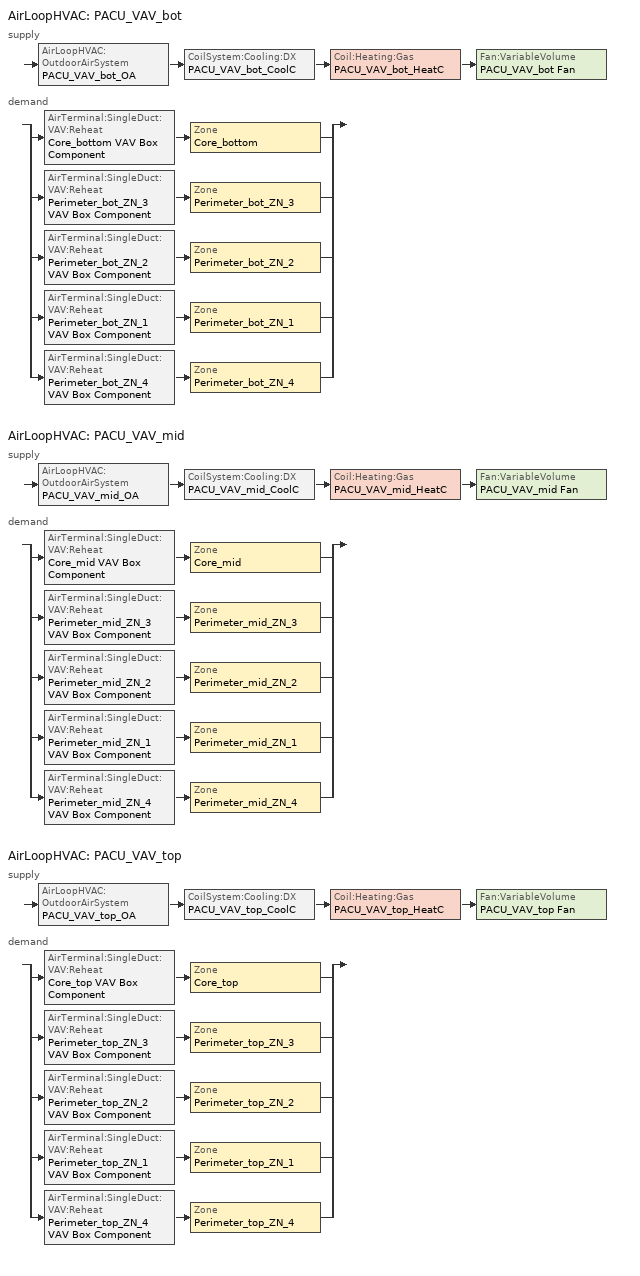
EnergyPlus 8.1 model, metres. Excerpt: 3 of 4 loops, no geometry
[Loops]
AirLoopHVAC 'PACU_VAV_bot'
 supply: AirLoopHVAC:OutdoorAirSystem 'PACU_VAV_bot_OA' > CoilSystem:Cooling:DX 'PACU_VAV_bot_CoolC' > Coil:Heating:Gas 'PACU_VAV_bot_HeatC' > Fan:VariableVolume 'PACU_VAV_bot Fan'
 demand: split
  | AirTerminal:SingleDuct:VAV:Reheat 'Core_bottom VAV Box Component' > Zone 'Core_bottom'
  | AirTerminal:SingleDuct:VAV:Reheat 'Perimeter_bot_ZN_3 VAV Box Component' > Zone 'Perimeter_bot_ZN_3'
  | AirTerminal:SingleDuct:VAV:Reheat 'Perimeter_bot_ZN_2 VAV Box Component' > Zone 'Perimeter_bot_ZN_2'
  | AirTerminal:SingleDuct:VAV:Reheat 'Perimeter_bot_ZN_1 VAV Box Component' > Zone 'Perimeter_bot_ZN_1'
  | AirTerminal:SingleDuct:VAV:Reheat 'Perimeter_bot_ZN_4 VAV Box Component' > Zone 'Perimeter_bot_ZN_4'
AirLoopHVAC 'PACU_VAV_mid'
 supply: AirLoopHVAC:OutdoorAirSystem 'PACU_VAV_mid_OA' > CoilSystem:Cooling:DX 'PACU_VAV_mid_CoolC' > Coil:Heating:Gas 'PACU_VAV_mid_HeatC' > Fan:VariableVolume 'PACU_VAV_mid Fan'
 demand: split
  | AirTerminal:SingleDuct:VAV:Reheat 'Core_mid VAV Box Component' > Zone 'Core_mid'
  | AirTerminal:SingleDuct:VAV:Reheat 'Perimeter_mid_ZN_3 VAV Box Component' > Zone 'Perimeter_mid_ZN_3'
  | AirTerminal:SingleDuct:VAV:Reheat 'Perimeter_mid_ZN_2 VAV Box Component' > Zone 'Perimeter_mid_ZN_2'
  | AirTerminal:SingleDuct:VAV:Reheat 'Perimeter_mid_ZN_1 VAV Box Component' > Zone 'Perimeter_mid_ZN_1'
  | AirTerminal:SingleDuct:VAV:Reheat 'Perimeter_mid_ZN_4 VAV Box Component' > Zone 'Perimeter_mid_ZN_4'
AirLoopHVAC 'PACU_VAV_top'
 supply: AirLoopHVAC:OutdoorAirSystem 'PACU_VAV_top_OA' > CoilSystem:Cooling:DX 'PACU_VAV_top_CoolC' > Coil:Heating:Gas 'PACU_VAV_top_HeatC' > Fan:VariableVolume 'PACU_VAV_top Fan'
 demand: split
  | AirTerminal:SingleDuct:VAV:Reheat 'Core_top VAV Box Component' > Zone 'Core_top'
  | AirTerminal:SingleDuct:VAV:Reheat 'Perimeter_top_ZN_3 VAV Box Component' > Zone 'Perimeter_top_ZN_3'
  | AirTerminal:SingleDuct:VAV:Reheat 'Perimeter_top_ZN_2 VAV Box Component' > Zone 'Perimeter_top_ZN_2'
  | AirTerminal:SingleDuct:VAV:Reheat 'Perimeter_top_ZN_1 VAV Box Component' > Zone 'Perimeter_top_ZN_1'
  | AirTerminal:SingleDuct:VAV:Reheat 'Perimeter_top_ZN_4 VAV Box Component' > Zone 'Perimeter_top_ZN_4'
[DesignSpecification:OutdoorAir] Outdoor Air Flow per Zone {m3/s}=0
Name | Outdoor Air Method | Outdoor Air Flow per Zone Floor Area {m3/s-m2} | Outdoor Air Flow per Person {m3/s-person}
SZ DSOA Core_bottom; SZ DSOA Core_mid; SZ DSOA Core_top; SZ DSOA Perimeter_top_ZN_3; SZ DSOA Perimeter_top_ZN_2; SZ DSOA Perimeter_top_ZN_1; SZ DSOA Perimeter_top_ZN_4; SZ DSOA Perimeter_bot_ZN_3; SZ DSOA Perimeter_bot_ZN_2; SZ DSOA Perimeter_bot_ZN_1; SZ DSOA Perimeter_bot_ZN_4; SZ DSOA Perimeter_mid_ZN_3; SZ DSOA Perimeter_mid_ZN_2; SZ DSOA Perimeter_mid_ZN_1; SZ DSOA Perimeter_mid_ZN_4 | Flow/Area | 0.000431773
Zone Ventilation DCV | Sum | 0.00031 | 0.00236
[Sizing:Zone] Zone Cooling Design Supply Air Temperature Input Method=SupplyAirTemperature; Zone Cooling Design Supply Air Temperature {C}=12.8; Zone Heating Design Supply Air Temperature Input Method=SupplyAirTemperature; Zone Heating Design Supply Air Temperature {C}=40; Zone Cooling Design Supply Air Humidity Ratio {kgWater/kgDryAir}=0.0085; Zone Heating Design Supply Air Humidity Ratio {kgWater/kgDryAir}=0.008; Zone Heating Sizing Factor=0; Zone Cooling Sizing Factor=0; Cooling Design Air Flow Method=DesignDay; Cooling Design Air Flow Rate {m3/s}=0; Cooling Minimum Air Flow {m3/s}=0; Cooling Minimum Air Flow Fraction=0; Heating Design Air Flow Method=DesignDay; Heating Design Air Flow Rate {m3/s}=0
Name | Design Specification Outdoor Air Object
Core_bottom | SZ DSOA Core_bottom
Core_mid | SZ DSOA Core_mid
Core_top | SZ DSOA Core_top
Perimeter_top_ZN_3 | SZ DSOA Perimeter_top_ZN_3
Perimeter_top_ZN_2 | SZ DSOA Perimeter_top_ZN_2
Perimeter_top_ZN_1 | SZ DSOA Perimeter_top_ZN_1
Perimeter_top_ZN_4 | SZ DSOA Perimeter_top_ZN_4
Perimeter_bot_ZN_3 | SZ DSOA Perimeter_bot_ZN_3
Perimeter_bot_ZN_2 | SZ DSOA Perimeter_bot_ZN_2
Perimeter_bot_ZN_1 | SZ DSOA Perimeter_bot_ZN_1
Perimeter_bot_ZN_4 | SZ DSOA Perimeter_bot_ZN_4
Perimeter_mid_ZN_3 | SZ DSOA Perimeter_mid_ZN_3
Perimeter_mid_ZN_2 | SZ DSOA Perimeter_mid_ZN_2
Perimeter_mid_ZN_1 | SZ DSOA Perimeter_mid_ZN_1
Perimeter_mid_ZN_4 | SZ DSOA Perimeter_mid_ZN_4
[Sizing:System] Type of Load to Size On=Sensible; Design Outdoor Air Flow Rate {m3/s}=Autosize; Minimum System Air Flow Ratio=0.3; Preheat Design Temperature {C}=7; Preheat Design Humidity Ratio {kgWater/kgDryAir}=0.008; Precool Design Temperature {C}=12.8; Precool Design Humidity Ratio {kgWater/kgDryAir}=0.008; Central Cooling Design Supply Air Temperature {C}=12.8; Central Heating Design Supply Air Temperature {C}=12.8; Sizing Option=Coincident; 100% Outdoor Air in Cooling=No; 100% Outdoor Air in Heating=No; Central Cooling Design Supply Air Humidity Ratio {kgWater/kgDryAir}=0.0085; Central Heating Design Supply Air Humidity Ratio {kgWater/kgDryAir}=0.008; Cooling Design Air Flow Method=DesignDay; Cooling Design Air Flow Rate {m3/s}=0; Heating Design Air Flow Method=DesignDay; Heating Design Air Flow Rate {m3/s}=0; System Outdoor Air Method=ZoneSum
PACU_VAV_bot; PACU_VAV_mid; PACU_VAV_top
[ZoneControl:Thermostat] Control Type Schedule=Dual Zone Control Type Sched
Name | Zone or ZoneList | Control 1
Core_bottom Thermostat | Core_bottom | Core_bottom DualSPSched
Core_mid Thermostat | Core_mid | Core_mid DualSPSched
Core_top Thermostat | Core_top | Core_top DualSPSched
Perimeter_top_ZN_3 Thermostat | Perimeter_top_ZN_3 | Perimeter_top_ZN_3 DualSPSched
Perimeter_top_ZN_2 Thermostat | Perimeter_top_ZN_2 | Perimeter_top_ZN_2 DualSPSched
Perimeter_top_ZN_1 Thermostat | Perimeter_top_ZN_1 | Perimeter_top_ZN_1 DualSPSched
Perimeter_top_ZN_4 Thermostat | Perimeter_top_ZN_4 | Perimeter_top_ZN_4 DualSPSched
Perimeter_bot_ZN_3 Thermostat | Perimeter_bot_ZN_3 | Perimeter_bot_ZN_3 DualSPSched
Perimeter_bot_ZN_2 Thermostat | Perimeter_bot_ZN_2 | Perimeter_bot_ZN_2 DualSPSched
Perimeter_bot_ZN_1 Thermostat | Perimeter_bot_ZN_1 | Perimeter_bot_ZN_1 DualSPSched
Perimeter_bot_ZN_4 Thermostat | Perimeter_bot_ZN_4 | Perimeter_bot_ZN_4 DualSPSched
Perimeter_mid_ZN_3 Thermostat | Perimeter_mid_ZN_3 | Perimeter_mid_ZN_3 DualSPSched
Perimeter_mid_ZN_2 Thermostat | Perimeter_mid_ZN_2 | Perimeter_mid_ZN_2 DualSPSched
Perimeter_mid_ZN_1 Thermostat | Perimeter_mid_ZN_1 | Perimeter_mid_ZN_1 DualSPSched
Perimeter_mid_ZN_4 Thermostat | Perimeter_mid_ZN_4 | Perimeter_mid_ZN_4 DualSPSched
[ThermostatSetpoint:DualSetpoint] Heating Setpoint Temperature Schedule=HtgSetP_Sch; Cooling Setpoint Temperature Schedule=ClgSetP_Sch
Core_bottom DualSPSched; Core_mid DualSPSched; Core_top DualSPSched; Perimeter_top_ZN_3 DualSPSched; Perimeter_top_ZN_2 DualSPSched; Perimeter_top_ZN_1 DualSPSched; Perimeter_top_ZN_4 DualSPSched; Perimeter_bot_ZN_3 DualSPSched; Perimeter_bot_ZN_2 DualSPSched; Perimeter_bot_ZN_1 DualSPSched; Perimeter_bot_ZN_4 DualSPSched; Perimeter_mid_ZN_3 DualSPSched; Perimeter_mid_ZN_2 DualSPSched; Perimeter_mid_ZN_1 DualSPSched; Perimeter_mid_ZN_4 DualSPSched
[AirTerminal:SingleDuct:VAV:Reheat] Availability Schedule=ALWAYS_ON; Zone Minimum Air Flow Input Method=Constant; Constant Minimum Air Flow Fraction=0.4; Maximum Hot Water or Steam Flow Rate {m3/s}=AUTOSIZE; Minimum Hot Water or Steam Flow Rate {m3/s}=0; Convergence Tolerance=0.001; Damper Heating Action=Normal
Name | Maximum Air Flow Rate {m3/s} | Reheat Coil
Core_bottom VAV Box Component | 3.12209 | Core_bottom VAV Box Reheat Coil
Core_mid VAV Box Component | 4.52598 | Core_mid VAV Box Reheat Coil
Core_top VAV Box Component | 5.11378 | Core_top VAV Box Reheat Coil
Perimeter_top_ZN_3 VAV Box Component | 1.51702 | Perimeter_top_ZN_3 VAV Box Reheat Coil
Perimeter_top_ZN_1 VAV Box Component | 1.63308 | Perimeter_top_ZN_1 VAV Box Reheat Coil
Perimeter_bot_ZN_3 VAV Box Component | 0.96375 | Perimeter_bot_ZN_3 VAV Box Reheat Coil
Perimeter_bot_ZN_2 VAV Box Component | 1.26493 | Perimeter_bot_ZN_2 VAV Box Reheat Coil
Perimeter_bot_ZN_1 VAV Box Component | 1.00448 | Perimeter_bot_ZN_1 VAV Box Reheat Coil
Perimeter_bot_ZN_4 VAV Box Component | 1.12502 | Perimeter_bot_ZN_4 VAV Box Reheat Coil
Perimeter_mid_ZN_3 VAV Box Component | 1.26584 | Perimeter_mid_ZN_3 VAV Box Reheat Coil
Perimeter_mid_ZN_1 VAV Box Component | 1.3647 | Perimeter_mid_ZN_1 VAV Box Reheat Coil
Perimeter_top_ZN_2 VAV Box Component | 1.52392 | Perimeter_top_ZN_2 VAV Box Reheat Coil
Perimeter_top_ZN_4 VAV Box Component | 1.70906 | Perimeter_top_ZN_4 VAV Box Reheat Coil
Perimeter_mid_ZN_2 VAV Box Component | 1.53146 | Perimeter_mid_ZN_2 VAV Box Reheat Coil
Perimeter_mid_ZN_4 VAV Box Component | 1.53792 | Perimeter_mid_ZN_4 VAV Box Reheat Coil
[Fan:ZoneExhaust] Availability Schedule=ExFanOperationSchd; Fan Total Efficiency=0.45; Pressure Rise {Pa}=187.5; Maximum Flow Rate {m3/s}=0.5
Core_bottom Exhaust Fan; Core_mid Exhaust Fan; Core_top Exhaust Fan
[Zone equipment]
Core_bottom: Core_bottom Exhaust Fan, Core_bottom VAV Box Component
Core_mid: Core_mid Exhaust Fan, Core_mid VAV Box Component
Core_top: Core_top Exhaust Fan, Core_top VAV Box Component
Perimeter_top_ZN_3: Perimeter_top_ZN_3 VAV Box Component
Perimeter_top_ZN_2: Perimeter_top_ZN_2 VAV Box Component
Perimeter_top_ZN_1: Perimeter_top_ZN_1 VAV Box Component
Perimeter_top_ZN_4: Perimeter_top_ZN_4 VAV Box Component
Perimeter_bot_ZN_3: Perimeter_bot_ZN_3 VAV Box Component
Perimeter_bot_ZN_2: Perimeter_bot_ZN_2 VAV Box Component
Perimeter_bot_ZN_1: Perimeter_bot_ZN_1 VAV Box Component
Perimeter_bot_ZN_4: Perimeter_bot_ZN_4 VAV Box Component
Perimeter_mid_ZN_3: Perimeter_mid_ZN_3 VAV Box Component
Perimeter_mid_ZN_2: Perimeter_mid_ZN_2 VAV Box Component
Perimeter_mid_ZN_1: Perimeter_mid_ZN_1 VAV Box Component
Perimeter_mid_ZN_4: Perimeter_mid_ZN_4 VAV Box Component
[Fan:VariableVolume] Availability Schedule=HVACOperationSchd; Fan Total Efficiency=0.42; Pressure Rise {Pa}=1120.5; Fan Power Minimum Flow Rate Input Method=Fraction; Fan Power Minimum Flow Fraction=0.25; Motor Efficiency=0.64; Motor In Airstream Fraction=0.25; Fan Power Coefficient 1=0.0704289; Fan Power Coefficient 2=0.38533; Fan Power Coefficient 3=-0.460864; Fan Power Coefficient 4=1.0092; Fan Power Coefficient 5=0
Name | Maximum Flow Rate {m3/s}
PACU_VAV_bot Fan | 6.3553
PACU_VAV_mid Fan | 8.85428
PACU_VAV_top Fan | 10.81029
[Coil:Cooling:DX:TwoSpeed] Availability Schedule=ALWAYS_ON; High Speed Rated Sensible Heat Ratio=AUTOSIZE; High Speed Gross Rated Cooling COP {W/W}=2.61; Total Cooling Capacity Function of Temperature Curve=FURNACE_PACU_VAV_CoolCCarrier48TM014_12tons_CapFT; Total Cooling Capacity Function of Flow Fraction Curve=FURNACE_PACU_VAV_CoolCCarrier48TM014_12tons_FFF; Energy Input Ratio Function of Temperature Curve=FURNACE_PACU_VAV_CoolCCarrier48TM014_12tons_EIRFT; Energy Input Ratio Function of Flow Fraction Curve=FURNACE_PACU_VAV_CoolCCarrier48TM014_12tons_EIRFFF; Part Load Fraction Correlation Curve=FURNACE_PACU_VAV_CoolCIEA_HVAC_BESTEST_9ton-PLR; Low Speed Gross Rated Sensible Heat Ratio=0.69; Low Speed Gross Rated Cooling COP {W/W}=2.1; Low Speed Total Cooling Capacity Function of Temperature Curve=FURNACE_PACU_VAV_CoolCCarrier48TM014_12tons_CapFT; Low Speed Energy Input Ratio Function of Temperature Curve=FURNACE_PACU_VAV_CoolCCarrier48TM014_12tons_EIRFT
Name | High Speed Gross Rated Total Cooling Capacity {W} | High Speed Rated Air Flow Rate {m3/s} | Low Speed Gross Rated Total Cooling Capacity {W} | Low Speed Rated Air Flow Rate {m3/s}
PACU_VAV_bot_CoolC DXCoil | 84162.2 | 6.3553 | 28051.3 | 2.11822
PACU_VAV_mid_CoolC DXCoil | 117256 | 8.85428 | 39081.4 | 2.95113
PACU_VAV_top_CoolC DXCoil | 143159 | 10.81029 | 47714.9 | 3.60307
[Coil:Heating:Electric] Availability Schedule=ALWAYS_ON; Efficiency=1
Name | Nominal Capacity {W}
Core_bottom VAV Box Reheat Coil | 34175
Core_mid VAV Box Reheat Coil | 49542.3
Core_top VAV Box Reheat Coil | 55976.4
Perimeter_top_ZN_3 VAV Box Reheat Coil | 27038.2
Perimeter_top_ZN_2 VAV Box Reheat Coil | 18023.2
Perimeter_top_ZN_1 VAV Box Reheat Coil | 27558
Perimeter_top_ZN_4 VAV Box Reheat Coil | 18707.7
Perimeter_bot_ZN_3 VAV Box Reheat Coil | 18498.5
Perimeter_bot_ZN_2 VAV Box Reheat Coil | 13846.2
Perimeter_bot_ZN_1 VAV Box Reheat Coil | 19148.1
Perimeter_bot_ZN_4 VAV Box Reheat Coil | 12419.6
Perimeter_mid_ZN_3 VAV Box Reheat Coil | 20703.6
Perimeter_mid_ZN_2 VAV Box Reheat Coil | 16763.7
Perimeter_mid_ZN_1 VAV Box Reheat Coil | 21266.3
Perimeter_mid_ZN_4 VAV Box Reheat Coil | 16834.4
[Coil:Heating:Gas] Availability Schedule=ALWAYS_ON; Gas Burner Efficiency=0.8; Parasitic Electric Load {W}=0; Part Load Fraction Correlation Curve=Gas Furnace PLF-FPLR; Parasitic Gas Load {W}=0
Name | Nominal Capacity {W}
PACU_VAV_bot_HeatC | 12785.6
PACU_VAV_mid_HeatC | 7692.52
PACU_VAV_top_HeatC | 5142.09
[CoilSystem:Cooling:DX] Availability Schedule=ALWAYS_ON
Name | Cooling Coil
PACU_VAV_bot_CoolC | PACU_VAV_bot_CoolC DXCoil
PACU_VAV_mid_CoolC | PACU_VAV_mid_CoolC DXCoil
PACU_VAV_top_CoolC | PACU_VAV_top_CoolC DXCoil
[Controller:OutdoorAir] Minimum Outdoor Air Flow Rate {m3/s}=0; Maximum Outdoor Air Flow Rate {m3/s}=AUTOSIZE; Economizer Control Type=DifferentialDryBulb; Economizer Control Action Type=ModulateFlow; Lockout Type=NoLockout; Minimum Limit Type=FixedMinimum; Minimum Outdoor Air Schedule=MinOA_Sched; Minimum Fraction of Outdoor Air Schedule=MinOAFracSch_DCV; Maximum Fraction of Outdoor Air Schedule=MaxOAFracSch_Base; Heat Recovery Bypass Control Type=BypassWhenOAFlowGreaterThanMinimum
Name | Mechanical Ventilation Controller
PACU_VAV_bot_OA_Controller | VAV_bot DCV
PACU_VAV_mid_OA_Controller | VAV_mid DCV
PACU_VAV_top_OA_Controller | VAV_top DCV
[Controller:MechanicalVentilation]
VAV_bot DCV: DCV_Sched, Yes, ZoneSum, Perimeter_bot_ZN_1, Zone Ventilation DCV, DCV ZADE, Perimeter_bot_ZN_2, Zone Ventilation DCV, DCV ZADE, Perimeter_bot_ZN_3, Zone Ventilation DCV, DCV ZADE, Perimeter_bot_ZN_4, Zone Ventilation DCV, DCV ZADE, Core_bottom, Zone Ventilation DCV, DCV ZADE
VAV_mid DCV: DCV_Sched, Yes, ZoneSum, Perimeter_mid_ZN_1, Zone Ventilation DCV, DCV ZADE, Perimeter_mid_ZN_2, Zone Ventilation DCV, DCV ZADE, Perimeter_mid_ZN_3, Zone Ventilation DCV, DCV ZADE, Perimeter_mid_ZN_4, Zone Ventilation DCV, DCV ZADE, Core_mid, Zone Ventilation DCV, DCV ZADE
VAV_top DCV: DCV_Sched, Yes, ZoneSum, Perimeter_top_ZN_1, Zone Ventilation DCV, DCV ZADE, Perimeter_top_ZN_2, Zone Ventilation DCV, DCV ZADE, Perimeter_top_ZN_3, Zone Ventilation DCV, DCV ZADE, Perimeter_top_ZN_4, Zone Ventilation DCV, DCV ZADE, Core_top, Zone Ventilation DCV, DCV ZADE
[DesignSpecification:ZoneAirDistribution]
DCV ZADE: Zone Air Distribution Effectiveness in Cooling Mode=1; Zone Air Distribution Effectiveness in Heating Mode=0.8
[AirLoopHVAC] Design Supply Air Flow Rate {m3/s}=AUTOSIZE
PACU_VAV_bot; PACU_VAV_mid; PACU_VAV_top
[AirLoopHVAC:ReturnPlenum]
Name | Zone
FirstFloor_Return_Plenum | FirstFloor_Plenum
MidFloor_Return_Plenum | MidFloor_Plenum
TopFloor_Return_Plenum | TopFloor_Plenum
[AvailabilityManager:NightCycle] Applicability Schedule=ALWAYS_ON; Fan Schedule=HVACOperationSchd; Control Type=CycleOnAny; Thermostat Tolerance {deltaC}=1; Cycling Run Time {s}=1800
PACU_VAV_bot Availability Manager; PACU_VAV_mid Availability Manager; PACU_VAV_top Availability Manager
[SetpointManager:Scheduled] Control Variable=Temperature; Schedule=VAV-Supply-Air-Temp-Sch
Name | Setpoint Node or NodeList
PACU_VAV_bot SAT setpoint | PACU_VAV_bot Supply Equipment Outlet Node
PACU_VAV_mid SAT setpoint | PACU_VAV_mid Supply Equipment Outlet Node
PACU_VAV_top SAT setpoint | PACU_VAV_top Supply Equipment Outlet Node
[SetpointManager:MixedAir] Control Variable=Temperature
Name | Setpoint Node or NodeList
PACU_VAV_bot_CoolC SAT Manager | PACU_VAV_bot_CoolC-PACU_VAV_bot_HeatCNode
PACU_VAV_bot_HeatC MixedAir Manager | PACU_VAV_bot_HeatC-PACU_VAV_bot FanNode
PACU_VAV_bot_OAMixed Air Temp Manager | PACU_VAV_bot_OA-PACU_VAV_bot_CoolCNode
PACU_VAV_mid_CoolC SAT Manager | PACU_VAV_mid_CoolC-PACU_VAV_mid_HeatCNode
PACU_VAV_mid_HeatC MixedAir Manager | PACU_VAV_mid_HeatC-PACU_VAV_mid FanNode
PACU_VAV_mid_OAMixed Air Temp Manager | PACU_VAV_mid_OA-PACU_VAV_mid_CoolCNode
PACU_VAV_top_CoolC SAT Manager | PACU_VAV_top_CoolC-PACU_VAV_top_HeatCNode
PACU_VAV_top_HeatC MixedAir Manager | PACU_VAV_top_HeatC-PACU_VAV_top FanNode
PACU_VAV_top_OAMixed Air Temp Manager | PACU_VAV_top_OA-PACU_VAV_top_CoolCNode
[FaultModel:TemperatureSensorOffset:OutdoorAir] Availability Schedule=ALWAYS_ON; Temperature Sensor Offset {deltaC}=3
Name | Controller Object
VAV_bot OA Sensor Bias | PACU_VAV_bot_OA_Controller
VAV_mid OA Sensor Bias | PACU_VAV_mid_OA_Controller
VAV_top OA Sensor Bias | PACU_VAV_top_OA_Controller
[FaultModel:TemperatureSensorOffset:ReturnAir] Availability Schedule=ALWAYS_ON; Temperature Sensor Offset {deltaC}=-3
Name | Controller Object
VAV_bot RA Sensor Bias | PACU_VAV_bot_OA_Controller
VAV_mid RA Sensor Bias | PACU_VAV_mid_OA_Controller
VAV_top RA Sensor Bias | PACU_VAV_top_OA_Controller
[EnergyManagementSystem:Sensor]
Name | Output:Variable or Output:Meter Index Key | Output:Variable or Output:Meter
CPP_Event_Sensor | DR_Event | Schedule Value
Demand | * | Electricity:Facility
[Schedule:Compact]
ALWAYS_ON; MinOA_Sched: Through: 12/31, For: AllDays, Until: 24:00, 1
HVACOperationSchd: Through: 12/31, For: Weekdays SummerDesignDay WinterDesignDay, Until: 05:00, 0, Until: 22:00, 1, Until: 24:00, 0, For: Saturday, Until: 05:00, 0, Until: 18:00, 1, Until: 24:00, 0, For: Sunday Holidays AllOtherDays, Until: 24:00, 0
ExFanOperationSchd: Through: 12/31, For: Weekdays SummerDesignDay WinterDesignDay, Until: 05:00, 1, Until: 22:00, 1, Until: 24:00, 1, For: Saturday, Until: 05:00, 1, Until: 18:00, 1, Until: 24:00, 1, For: Sunday Holidays AllOtherDays, Until: 24:00, 1
HTGSETP_SCH: Through: 12/31, For: Weekdays, Until: 05:00, 18.3, Until: 06:00, 19.3, Until: 07:00, 20.3, Until: 22:00, 21.7, Until: 24:00, 18.3, For: SummerDesignDay, Until: 24:00, 18.3, For: WinterDesignDay, Until: 05:00, 18.3, Until: 06:00, 19.3, Until: 07:00, 20.3, Until: 22:00, 21.7, Until: 24:00, 18.3, For: Saturday, Until: 05:00, 18.3, Until: 06:00, 19.3, Until:  07:00, 20.3, Until: 18:00, 21.7, Until: 24:00, 18.3, For: Sunday Holidays AllOtherDays, Until: 24:00, 18.3
CLGSETP_SCH: Through: 12/31, For: Weekdays, Until: 05:00, 26.7, Until: 06:00, 25.2, Until: 07:00, 23.9, Until: 22:00, 22.8, Until: 24:00, 26.7, For: Saturday, Until: 05:00, 26.7, Until: 06:00, 25.2, Until: 07:00, 23.9, Until: 18:00, 22.8, Until: 24:00, 26.7, For: SummerDesignDay, Until: 05:00, 26.7, Until: 06:00, 25.2, Until: 07:00, 23.9, Until: 22:00, 22.8, Until: 24:00, 26.7, For: WinterDesignDay, Until: 24:00, 26.7, For: Sunday Holidays AllOtherDays, Until: 24:00, 26.7
MinOAFracSch_DCV: Through: 12/31, For: Weekdays, Until: 05:00, 0.1, Until: 22:00, 0.1, Until: 24:00, 0.1, For: Saturday, Until: 05:00, 0.1, Until: 18:00, 0.1, Until: 24:00, 0.1, For: SummerDesignDay WinterDesignDay, Until: 05:00, 0.1, Until: 22:00, 0.3, Until: 24:00, 0.1, For: Sunday Holidays AllOtherDays, Until: 05:00, 0.1, Until: 18:00, 0.1, Until: 24:00, 0.1
MaxOAFracSch_Base: Through: 12/31, For: AllDays, Until: 24:00, 0.7
Dual Zone Control Type Sched: Through: 12/31, For: AllDays, Until: 24:00, 4
VAV-Supply-Air-Temp-Sch: Through: 12/31, For: AllDays, Until: 24:00, 12.8
DCV_Sched: Through: 12/31, For: Weekdays SummerDesignDay WinterDesignDay, Until: 07:00, 0, Until: 22:00, 1, Until: 24:00, 0, For: Saturday, Until: 07:00, 0, Until: 18:00, 1, Until: 24:00, 0, For: Sunday Holidays AllOtherDays, Until: 07:00, 0, Until: 18:00, 0, Until: 24:00, 0
[Curve:Quadratic]
Name | Coefficient1 Constant | Coefficient2 x | Coefficient3 x**2 | Minimum Value of x | Maximum Value of x
FURNACE_PACU_VAV_CoolCCarrier48TM014_12tons_FFF | 0.718954 | 0.435436 | -0.154193 | 0.75 | 1.25
FURNACE_PACU_VAV_CoolCCarrier48TM014_12tons_EIRFFF | 1.19525 | -0.306138 | 0.110973 | 0.75 | 1.25
FURNACE_PACU_VAV_CoolCIEA_HVAC_BESTEST_9ton-PLR | 0.771 | 0.229 | 0 | 0 | 1
[Curve:Cubic]
Gas Furnace PLF-FPLR: Coefficient1 Constant=0.8; Coefficient2 x=0.2; Coefficient3 x**2=0; Coefficient4 x**3=0; Minimum Value of x=0; Maximum Value of x=1
[Curve:Biquadratic] Minimum Value of x=16.5556; Maximum Value of x=22.1111; Minimum Value of y=23.7778; Maximum Value of y=47.66
Name | Coefficient1 Constant | Coefficient2 x | Coefficient3 x**2 | Coefficient4 y | Coefficient5 y**2 | Coefficient6 x*y
FURNACE_PACU_VAV_CoolCCarrier48TM014_12tons_CapFT | 1.39072 | -0.0529058 | 0.0018423 | 0.00058267 | -0.000186814 | 0.000265159
FURNACE_PACU_VAV_CoolCCarrier48TM014_12tons_EIRFT | -0.536161 | 0.105138 | -0.00172659 | 0.0149848 | 0.000659948 | -0.0017385
